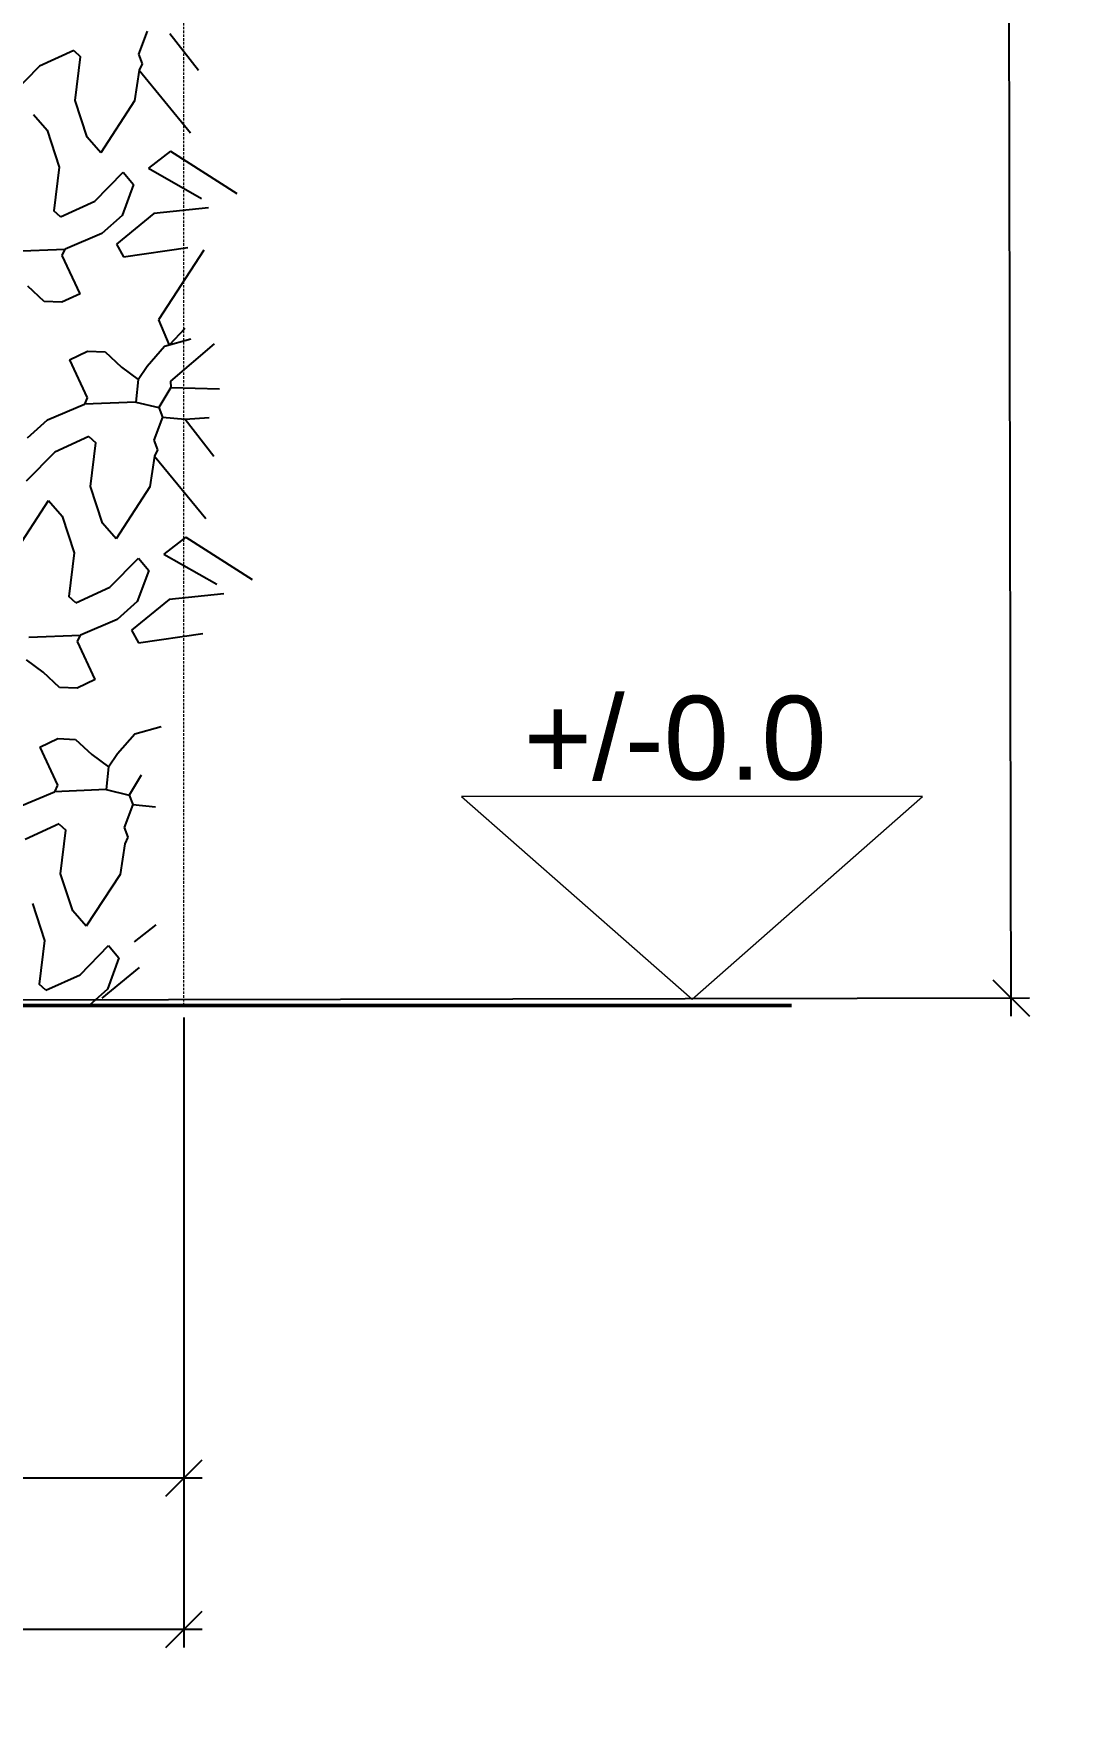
# Model space of a CAD drawing. Header units: inches. Extents: x 745 to 1928, y 308 to 2639.
# Drawn here: x 1824.2 to 1928, y 2285.3 to 2450.3 of the extents above; entities that cross this region are included whole.
import ezdxf

# ---------------------------------------------------------------- set-up
doc = ezdxf.new("R2010")
doc.units = ezdxf.units.IN
doc.header["$MEASUREMENT"] = 0
doc.linetypes.add('HIDDEN', pattern=[0.375, 0.25, -0.125])
for name, color, linetype, lineweight in [('A-FLOR-FTPT', 6, 'HIDDEN', 13), ('A-WALL-FULL', 7, 'Continuous', 50), ('G-ANNO-DIM', 90, 'Continuous', 18), ('G-HEDGE', 96, 'Continuous', 25)]:
    doc.layers.add(name, color=color, linetype=linetype, lineweight=lineweight)
doc.styles.add('ARIAL', font='arial.ttf')
doc.styles.add('underline', font='arial.ttf')
doc.dimstyles.new('TICK_36', dxfattribs={"dimtxt": 10, "dimasz": 3.6, "dimexe": 1.8, "dimexo": 1.2, "dimgap": 1.8, "dimtad": 0, "dimdec": 0, "dimzin": 0, "dimdsep": 46, "dimtxsty": 'ARIAL', "dimblk": 'OBLIQUE', "dimcen": 1.8, "dimdle": 1.8, "dimclrd": 256, "dimclrt": 256, "dimadec": 0, "dimazin": 0, "dimtfac": 1, "dimtdec": 0, "dimtmove": 1, "dimatfit": 3, "dimldrblk": 'OPEN90', "dimfxl": 1, "dimtfill": 1, "dimtolj": 1, "dimtzin": 0, "dimarcsym": 0})

# ---------------------------------------------------------------- blocks, each defined once
blk = doc.blocks.new('_Oblique')
at = {"color": 0, "linetype": 'ByBlock', "lineweight": -2}
blk.add_line((-0.5, -0.5), (0.5, 0.5), dxfattribs=at)
blk = doc.blocks.new('*D12')
at = {"layer": 'Defpoints', "color": 0, "transparency": 16777216}
for p in [(1544.01, 2354.3), (1839.01, 2354.3), (1544.01, 2307.63)]:
    blk.add_point(p, dxfattribs=at)
at = {"layer": 'G-ANNO-DIM', "color": 0, "lineweight": -2, "transparency": 16777216}
for p, q in [((1544.01, 2353.1), (1544.01, 2305.83)), ((1839.01, 2353.1), (1839.01, 2305.83))]:
    blk.add_line(p, q, dxfattribs=at)
at = {"layer": 'G-ANNO-DIM', "lineweight": -2, "transparency": 16777216}
for p, q in [((1542.21, 2307.63), (1678.54, 2307.63)), ((1840.81, 2307.63), (1704.48, 2307.63))]:
    blk.add_line(p, q, dxfattribs=at)
at = {"layer": 'G-ANNO-DIM', "lineweight": -2, "transparency": 16777216, "xscale": 3.6, "yscale": 3.6, "zscale": 3.6, "rotation": 180}
blk.add_blockref('_Oblique', (1544.01, 2307.63), dxfattribs=at)
at = {"layer": 'G-ANNO-DIM', "lineweight": -2, "transparency": 16777216, "xscale": 3.6, "yscale": 3.6, "zscale": 3.6}
blk.add_blockref('_Oblique', (1839.01, 2307.63), dxfattribs=at)
at = {"layer": 'G-ANNO-DIM', "transparency": 16777216, "insert": (1691.51, 2307.63), "char_height": 10, "attachment_point": 5, "style": 'ARIAL', "bg_fill": 3, "box_fill_scale": 1.25, "bg_fill_color": 256, "bg_fill_true_color": 13158600, "bg_fill_transparency": 0}
blk.add_mtext('\\A1;295', dxfattribs=at)
blk = doc.blocks.new('_Open90')
at = {"color": 0, "linetype": 'ByBlock', "lineweight": -2}
for p, q in [((-0.5, 0.5), (0, 0)), ((0, 0), (-1, 0)), ((0, 0), (-0.5, -0.5))]:
    blk.add_line(p, q, dxfattribs=at)
blk = doc.blocks.new('*D13')
at = {"layer": 'Defpoints', "color": 0, "transparency": 16777216}
for p in [(939.01, 2354.3), (1839.01, 2354.3), (939.01, 2292.69)]:
    blk.add_point(p, dxfattribs=at)
at = {"layer": 'G-ANNO-DIM', "color": 0, "lineweight": -2, "transparency": 16777216}
for p, q in [((939.01, 2353.1), (939.01, 2290.89)), ((1839.01, 2353.1), (1839.01, 2290.89))]:
    blk.add_line(p, q, dxfattribs=at)
at = {"layer": 'G-ANNO-DIM', "lineweight": -2, "transparency": 16777216}
for p, q in [((937.21, 2292.69), (1376.18, 2292.69)), ((1840.81, 2292.69), (1401.84, 2292.69))]:
    blk.add_line(p, q, dxfattribs=at)
at = {"layer": 'G-ANNO-DIM', "lineweight": -2, "transparency": 16777216, "xscale": 3.6, "yscale": 3.6, "zscale": 3.6, "rotation": 180}
blk.add_blockref('_Oblique', (939.01, 2292.69), dxfattribs=at)
at = {"layer": 'G-ANNO-DIM', "lineweight": -2, "transparency": 16777216, "xscale": 3.6, "yscale": 3.6, "zscale": 3.6}
blk.add_blockref('_Oblique', (1839.01, 2292.69), dxfattribs=at)
at = {"layer": 'G-ANNO-DIM', "transparency": 16777216, "insert": (1389.01, 2292.69), "char_height": 10, "attachment_point": 5, "style": 'ARIAL', "bg_fill": 3, "box_fill_scale": 1.25, "bg_fill_color": 256, "bg_fill_true_color": 13158600, "bg_fill_transparency": 0}
blk.add_mtext('\\A1;900', dxfattribs=at)
blk = doc.blocks.new('*D37')
at = {"layer": 'Defpoints', "color": 0, "transparency": 16777216}
for p in [(1920.19, 2609.03), (1543.52, 2608.3), (1544.01, 2354.3)]:
    blk.add_point(p, dxfattribs=at)
at = {"layer": 'G-ANNO-DIM', "lineweight": -2, "transparency": 16777216}
for p, q in [((1920.19, 2610.83), (1920.41, 2498.85)), ((1920.69, 2353.23), (1920.46, 2473.03))]:
    blk.add_line(p, q, dxfattribs=at)
at = {"layer": 'G-ANNO-DIM', "color": 0, "lineweight": -2, "transparency": 16777216}
for p, q in [((1544.72, 2608.3), (1921.99, 2609.03)), ((1545.21, 2354.3), (1922.48, 2355.03))]:
    blk.add_line(p, q, dxfattribs=at)
at = {"layer": 'G-ANNO-DIM', "lineweight": -2, "transparency": 16777216, "xscale": 3.6, "yscale": 3.6, "zscale": 3.6}
for p, rotation in [((1920.19, 2609.03), 90.11050432522009), ((1920.68, 2355.03), 270.1105043252201)]:
    blk.add_blockref('_Oblique', p, dxfattribs=dict(at, rotation=rotation))
at = {"layer": 'G-ANNO-DIM', "transparency": 16777216, "insert": (1920.43, 2485.94), "char_height": 10, "attachment_point": 5, "rotation": 270.1105, "style": 'ARIAL', "bg_fill": 3, "box_fill_scale": 1.25, "bg_fill_color": 256, "bg_fill_true_color": 13158600, "bg_fill_transparency": 0}
blk.add_mtext('\\A1;254', dxfattribs=at)

msp = doc.modelspace()

# ---------------------------------------------------------------- linework, layer by layer
at = {"layer": 'A-FLOR-FTPT'}
msp.add_line((1839.01, 2354.3), (1839.01, 2608.3), dxfattribs=at)
at = {"layer": 'A-WALL-FULL'}
msp.add_line((1899.01, 2354.3), (879.01, 2354.3), dxfattribs=at)
at = {"layer": 'G-HEDGE'}
for p, q in [((1835.39, 2450.49), (1834.53, 2448.22)), ((1837.63, 2450.27), (1840.46, 2446.64)), ((1828.13, 2448.58), (1824.76, 2447.03)), ((1828.13, 2448.58), (1828.8, 2447.97)), ((1828.28, 2443.66), (1828.8, 2447.97)), ((1834.53, 2448.22), (1834.89, 2447.28)), ((1834.89, 2447.28), (1834.6, 2446.63)), ((1824.76, 2447.03), (1821.94, 2444.16)), ((1834.6, 2446.63), (1834.14, 2443.6)), ((1834.6, 2446.63), (1839.66, 2440.46)), ((1824.15, 2442.25), (1825.5, 2440.71)), ((1829.46, 2440.02), (1828.28, 2443.66)), ((1834.14, 2443.6), (1830.81, 2438.48)), ((1825.5, 2440.71), (1826.68, 2437.07)), ((1830.81, 2438.48), (1829.46, 2440.02)), ((1837.69, 2438.64), (1835.52, 2436.95)), ((1837.69, 2438.64), (1844.25, 2434.45)), ((1826.68, 2437.07), (1826.16, 2432.76)), ((1830.2, 2433.7), (1833.02, 2436.57)), ((1833.02, 2436.57), (1834.03, 2435.34)), ((1835.52, 2436.95), (1840.76, 2433.98)), ((1834.03, 2435.34), (1832.9, 2432.28)), ((1826.83, 2432.15), (1826.16, 2432.76)), ((1826.83, 2432.15), (1830.2, 2433.7)), ((1832.9, 2432.28), (1830.92, 2430.5)), ((1836.04, 2432.5), (1832.34, 2429.47)), ((1841.44, 2433.05), (1836.04, 2432.5)), ((1822.19, 2428.76), (1827.28, 2428.98)), ((1826.99, 2428.33), (1827.28, 2428.98)), ((1830.92, 2430.5), (1827.28, 2428.98)), ((1832.34, 2429.47), (1833.03, 2428.22)), ((1833.03, 2428.22), (1839.38, 2429.13)), ((1828.75, 2424.57), (1826.99, 2428.33)), ((1840.98, 2428.88), (1836.5, 2421.99)), ((1825.21, 2423.8), (1823.61, 2425.31)), ((1828.75, 2424.57), (1826.97, 2423.73)), ((1826.97, 2423.73), (1825.21, 2423.8)), ((1836.5, 2421.99), (1837.56, 2419.48)), ((1839.09, 2421.14), (1837.56, 2419.48)), ((1835.39, 2417.43), (1837.09, 2419.38)), ((1837.09, 2419.38), (1839.7, 2420.11)), ((1842, 2419.63), (1837.7, 2415.93)), ((1827.71, 2418.05), (1829.49, 2418.9)), ((1827.71, 2418.05), (1829.47, 2414.3)), ((1829.49, 2418.9), (1831.25, 2418.82)), ((1831.25, 2418.82), (1832.85, 2417.32)), ((1834.49, 2416.11), (1835.39, 2417.43)), ((1832.85, 2417.32), (1834.49, 2416.11)), ((1834.49, 2416.11), (1834.27, 2413.87)), ((1837.7, 2415.93), (1837.72, 2415.3)), ((1829.47, 2414.3), (1829.18, 2413.65)), ((1837.72, 2415.3), (1836.53, 2413.33)), ((1837.72, 2415.3), (1842.52, 2415.19)), ((1825.54, 2412.12), (1829.18, 2413.65)), ((1834.27, 2413.87), (1829.18, 2413.65)), ((1834.27, 2413.87), (1836.53, 2413.33)), ((1836.53, 2413.33), (1836.89, 2412.39)), ((1823.56, 2410.35), (1825.54, 2412.12)), ((1836.89, 2412.39), (1836.03, 2410.11)), ((1836.89, 2412.39), (1839.14, 2412.17)), ((1839.14, 2412.17), (1841.5, 2412.36)), ((1839.14, 2412.17), (1841.96, 2408.54)), ((1829.63, 2410.47), (1826.26, 2408.93)), ((1829.63, 2410.47), (1830.3, 2409.86)), ((1829.78, 2405.55), (1830.3, 2409.86)), ((1836.03, 2410.11), (1836.39, 2409.17)), ((1836.39, 2409.17), (1836.1, 2408.52)), ((1826.26, 2408.93), (1823.44, 2406.05)), ((1836.1, 2408.52), (1835.65, 2405.5)), ((1836.1, 2408.52), (1841.16, 2402.36)), ((1830.96, 2401.91), (1829.78, 2405.55)), ((1835.65, 2405.5), (1832.31, 2400.38)), ((1822.31, 2399.02), (1825.65, 2404.14)), ((1825.65, 2404.14), (1827, 2402.61)), ((1827, 2402.61), (1828.18, 2398.97)), ((1832.31, 2400.38), (1830.96, 2401.91)), ((1839.19, 2400.53), (1837.03, 2398.84)), ((1839.19, 2400.53), (1845.75, 2396.35)), ((1828.18, 2398.97), (1827.66, 2394.66)), ((1831.7, 2395.59), (1834.52, 2398.47)), ((1834.52, 2398.47), (1835.53, 2397.23)), ((1837.03, 2398.84), (1842.26, 2395.88)), ((1835.53, 2397.23), (1834.4, 2394.17)), ((1828.33, 2394.05), (1827.66, 2394.66)), ((1828.33, 2394.05), (1831.7, 2395.59)), ((1837.54, 2394.39), (1833.84, 2391.36)), ((1842.94, 2394.95), (1837.54, 2394.39)), ((1834.4, 2394.17), (1832.42, 2392.4)), ((1832.42, 2392.4), (1828.79, 2390.87)), ((1833.84, 2391.36), (1834.53, 2390.11)), ((1834.53, 2390.11), (1840.88, 2391.03)), ((1823.69, 2390.65), (1828.79, 2390.87)), ((1828.49, 2390.22), (1828.79, 2390.87)), ((1830.25, 2386.47), (1828.49, 2390.22)), ((1825.11, 2387.2), (1823.47, 2388.41)), ((1826.71, 2385.7), (1825.11, 2387.2)), ((1830.25, 2386.47), (1828.47, 2385.62)), ((1828.47, 2385.62), (1826.71, 2385.7)), ((1832.46, 2379.17), (1834.16, 2381.12)), ((1834.16, 2381.12), (1836.76, 2381.85)), ((1824.77, 2379.79), (1826.55, 2380.64)), ((1824.77, 2379.79), (1826.53, 2376.04)), ((1826.55, 2380.64), (1828.32, 2380.56)), ((1828.32, 2380.56), (1829.91, 2379.06)), ((1829.91, 2379.06), (1831.56, 2377.85)), ((1831.56, 2377.85), (1831.34, 2375.61)), ((1831.56, 2377.85), (1832.46, 2379.17)), ((1834.79, 2377.04), (1833.59, 2375.07)), ((1822.6, 2373.86), (1826.24, 2375.39)), ((1826.53, 2376.04), (1826.24, 2375.39)), ((1831.34, 2375.61), (1826.24, 2375.39)), ((1831.34, 2375.61), (1833.59, 2375.07)), ((1833.59, 2375.07), (1833.95, 2374.13)), ((1833.95, 2374.13), (1833.1, 2371.86)), ((1833.95, 2374.13), (1836.2, 2373.91)), ((1826.7, 2372.22), (1823.32, 2370.67)), ((1826.7, 2372.21), (1827.36, 2371.61)), ((1826.84, 2367.29), (1827.36, 2371.61)), ((1833.1, 2371.86), (1833.46, 2370.91)), ((1833.17, 2370.26), (1832.71, 2367.24)), ((1833.46, 2370.91), (1833.17, 2370.26)), ((1828.03, 2363.65), (1826.84, 2367.29)), ((1832.71, 2367.24), (1829.37, 2362.12)), ((1824.06, 2364.35), (1825.24, 2360.71)), ((1829.37, 2362.12), (1828.03, 2363.65)), ((1836.25, 2362.27), (1834.09, 2360.58)), ((1825.24, 2360.71), (1824.73, 2356.4)), ((1828.76, 2357.33), (1831.58, 2360.21)), ((1831.58, 2360.21), (1832.59, 2358.98)), ((1834.6, 2358.05), (1830.9, 2355.02)), ((1832.59, 2358.98), (1831.46, 2355.91)), ((1825.39, 2355.79), (1824.73, 2356.4)), ((1825.39, 2355.79), (1828.76, 2357.33)), ((1831.46, 2355.91), (1829.67, 2354.3))]:
    msp.add_line(p, q, dxfattribs=at)

# ---------------------------------------------------------------- next in the draw order: dimensions: what is measured, and where the dimension line sits
at = {"layer": 'G-ANNO-DIM'}
dim = msp.add_linear_dim(base=(1544.01, 2307.63), p1=(1839.01, 2354.3), p2=(1544.01, 2354.3), angle=180, dimstyle='TICK_36', dxfattribs=at)
dim.commit()
dim.dimension.update_dxf_attribs({"geometry": '*D12', "text_midpoint": (1691.51, 2307.63)})

# ---------------------------------------------------------------- next in the draw order: dimensions: what is measured, and where the dimension line sits
dim = msp.add_linear_dim(base=(939.01, 2292.69), p1=(1839.01, 2354.3), p2=(939.01, 2354.3), angle=180, dimstyle='TICK_36', dxfattribs=at)
dim.commit()
dim.dimension.update_dxf_attribs({"geometry": '*D13', "text_midpoint": (1389.01, 2292.69)})

# ---------------------------------------------------------------- next in the draw order: dimensions: what is measured, and where the dimension line sits
dim = msp.add_linear_dim(base=(1920.19, 2609.03), p1=(1544.01, 2354.3), p2=(1543.52, 2608.3), angle=90.1105, dimstyle='TICK_36', override={"dimtmove": 0}, dxfattribs=at)
dim.commit()
dim.dimension.update_dxf_attribs({"geometry": '*D37', "text_midpoint": (1920.43, 2485.94), "dimtype": 161})

# ---------------------------------------------------------------- next in the draw order: hatches: boundary and pattern name
h = msp.add_hatch(color=256, dxfattribs=at)
h.dxf.hatch_style = 1
h.paths.add_polyline_path([(1911.93, 2374.92), (1866.43, 2374.92), (1889.18, 2354.9)], flags=17)
h.paths.add_polyline_path([(1866.43, 2374.92), (1889.18, 2354.9), (1911.93, 2374.92)])

# ---------------------------------------------------------------- next in the draw order: linework, layer by layer
msp.add_lwpolyline([(1866.43, 2374.92), (1889.18, 2354.9), (1911.93, 2374.92)], close=True, dxfattribs=at)

# ---------------------------------------------------------------- next in the draw order: texts
at = {"layer": 'G-ANNO-DIM', "style": 'underline'}
msp.add_text('+/-0.0', height=8.281, dxfattribs=at).set_placement((1872.56, 2376.59))

doc.saveas('drawing.dxf')
